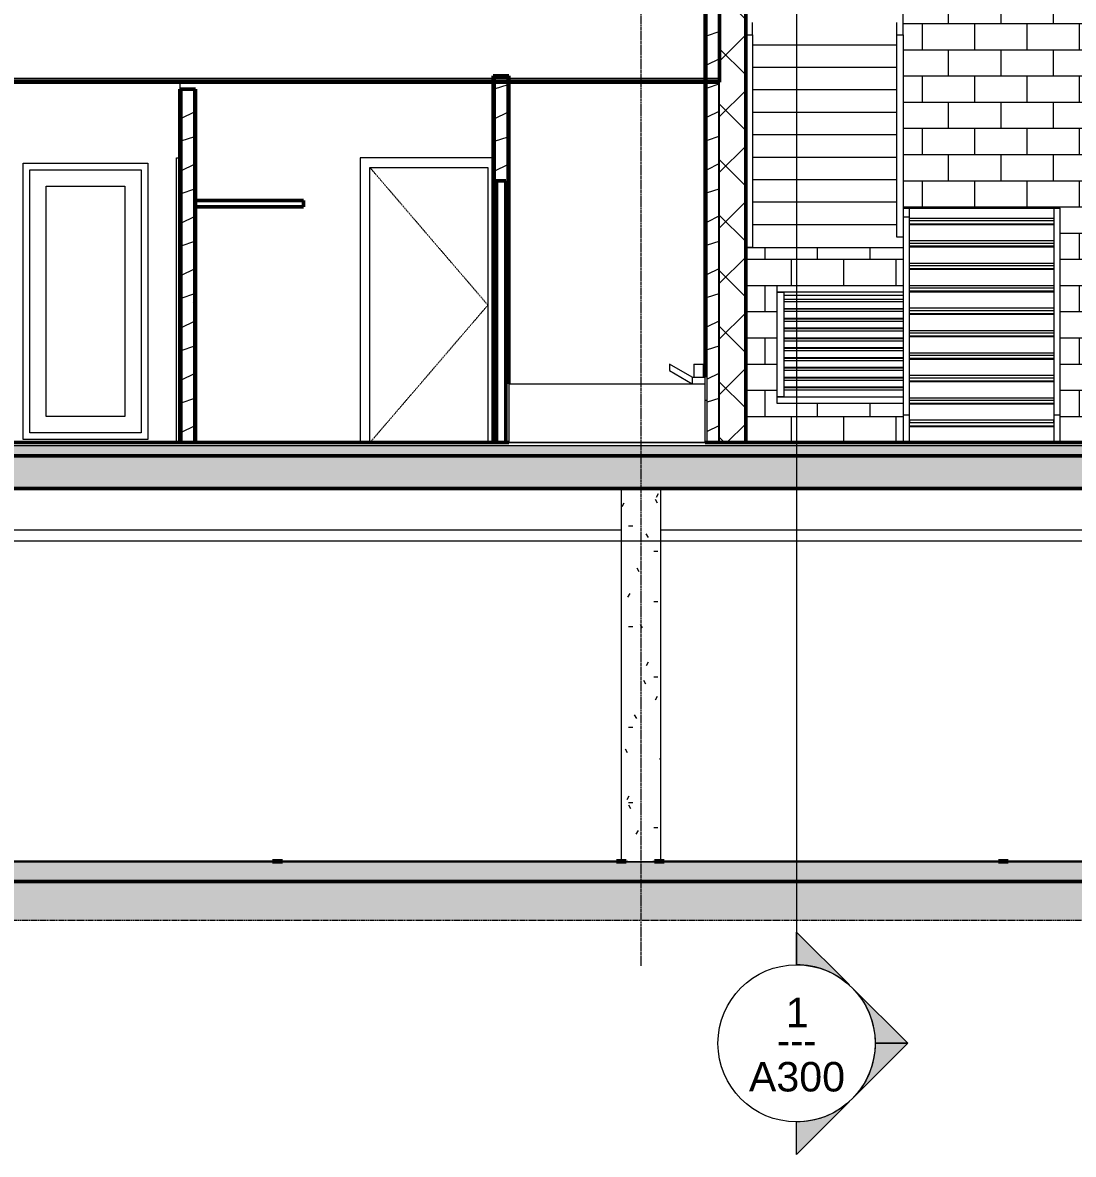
# Model space of a CAD drawing. Header units: inches. Extents: x 9609 to 15463, y -232 to 527.
# Drawn here: x 13470.8 to 13791.6, y -217.4 to 128.3 of the extents above; entities that cross this region are included whole.
import ezdxf

# ---------------------------------------------------------------- set-up
doc = ezdxf.new("R2010")
doc.units = ezdxf.units.IN
doc.header["$MEASUREMENT"] = 0
for name, pattern in [('Aligning Line 1_8_', [0.25, 0.125, -0.125]), ('Dash 1_16_', [0.125, 0.0625, -0.0625]), ('Grid Line 1_2_', [0.875, 0.5, -0.125, 0.125, -0.125])]:
    doc.linetypes.add(name, pattern=pattern)
for name, color, linetype, lineweight in [('0-3', 7, 'Continuous', 13), ('0-6', 90, 'Continuous', 5), ('0-8', 250, 'Continuous', 9), ('A-DOOR-2', 250, 'Dash 1_16_', 9), ('A-DOOR-FRAM-1', 250, 'Continuous', 9), ('A-FLOR', 192, 'Continuous', 13), ('A-FLOR-1', 192, 'Continuous', 50), ('A-FLOR-LEVL-1', 51, 'Grid Line 1_2_', 9), ('A-FLOR-MCUT', 51, 'Continuous', 13), ('A-FLOR-PATT-1', 8, 'Continuous', 9), ('A-GENM-1', 250, 'Continuous', 9), ('A-GENM-2', 10, 'Continuous', 50), ('A-GLAZ', 151, 'Continuous', 13), ('A-GLAZ-CURT', 52, 'Continuous', 9), ('A-GLAZ-CWMG', 51, 'Continuous', 9), ('A-WALL', 113, 'Continuous', 13), ('A-WALL-1', 7, 'Continuous', 13), ('A-WALL-2', 10, 'Continuous', 50), ('A-WALL-PATT-1', 250, 'Continuous', 9), ('A-WALL-PATT-2', 253, 'Continuous', 9), ('A-WALL-PATT-4', 252, 'Continuous', 9), ('A-WALL-PATT-5', 111, 'Continuous', 9), ('C-BLDG-PADS-1', 253, 'Continuous', 9), ('C-BLDG-PADS-2', 7, 'Continuous', 13), ('C-TOPO', 7, 'Continuous', 9), ('C-TOPO-1', 10, 'Continuous', 50), ('C-TOPO-2', 250, 'Continuous', 9), ('G-ANNO-SYMB', 111, 'Aligning Line 1_8_', 9), ('G-ANNO-SYMB-2', 147, 'Aligning Line 1_8_', 9), ('G-ANNO-SYMB-3', 111, 'Continuous', 9), ('P-SANR-FIXT-1', 250, 'Continuous', 9), ('Q-CASE-1', 10, 'Continuous', 50), ('S-COLS', 52, 'Continuous', 9), ('S-GRID-1', 1, 'Grid Line 1_2_', 9), ('S-STRS-1', 250, 'Continuous', 9)]:
    doc.layers.add(name, color=color, linetype=linetype, lineweight=lineweight)
doc.styles.add('Arial', font='arial.ttf', dxfattribs={"height": 9})
doc.styles.add('Century Gothic', font='ufonts.com_century-gothic.ttf', dxfattribs={"height": 9})
pattern_1 = [(0, (3257.106, 59.024), (30.72, 7.68), [1.267, -21.773, 1.267, -21.773, -122.88]), (0, (3257.106, 59.024), (30.72, 7.68), [-46.08, 1.267, -44.813, 1.267, -21.773, -53.76]), (0, (3257.106, 59.024), (30.72, 7.68), [-115.2, 1.267, -14.093, 1.267, -37.133]), (120, (3268.626, 62.864), (-22.011075, 22.7643), [1.267, -21.773, 1.267, -21.773, -122.88]), (120, (3268.626, 62.864), (-22.011075, 22.7643), [-46.08, 1.267, -44.813, 1.267, -21.773, -53.76]), (120, (3268.626, 62.864), (-22.011075, 22.7643), [-115.2, 1.267, -14.093, 1.267, -37.133]), (240, (3272.466, 78.224), (-8.708925, -30.4443), [1.267, -21.773, 1.267, -21.773, -122.88]), (240, (3272.466, 78.224), (-8.708925, -30.4443), [-46.08, 1.267, -44.813, 1.267, -21.773, -53.76]), (240, (3272.466, 78.224), (-8.708925, -30.4443), [-115.2, 1.267, -14.093, 1.267, -37.133])]
pattern_2 = [(216.87, (3263.504, 75.018), (47.980943, 31.987086), [7.997, -71.971]), (206.565, (3273.1, 70.22), (-15.993714, -15.994133), [17.881, -17.881]), (198.435, (3273.1, 62.223), (-31.98674, -15.99388), [10.115, -40.461])]
pattern_3 = [(0, (14416.421, 59.024), (30.72, 7.68), [1.267, -21.773, 1.267, -21.773, -122.88]), (0, (14416.421, 59.024), (30.72, 7.68), [-46.08, 1.267, -44.813, 1.267, -21.773, -53.76]), (0, (14416.421, 59.024), (30.72, 7.68), [-115.2, 1.267, -14.093, 1.267, -37.133]), (120, (14427.941, 62.864), (-22.011075, 22.7643), [1.267, -21.773, 1.267, -21.773, -122.88]), (120, (14427.941, 62.864), (-22.011075, 22.7643), [-46.08, 1.267, -44.813, 1.267, -21.773, -53.76]), (120, (14427.941, 62.864), (-22.011075, 22.7643), [-115.2, 1.267, -14.093, 1.267, -37.133]), (240, (14431.781, 78.224), (-8.708925, -30.4443), [1.267, -21.773, 1.267, -21.773, -122.88]), (240, (14431.781, 78.224), (-8.708925, -30.4443), [-46.08, 1.267, -44.813, 1.267, -21.773, -53.76]), (240, (14431.781, 78.224), (-8.708925, -30.4443), [-115.2, 1.267, -14.093, 1.267, -37.133])]

# ---------------------------------------------------------------- blocks, each defined once
blk = doc.blocks.new('CTR - 2nd Phase_rvt-2-BUILDING SECTION - NORTH_SOUTH - LOOKING WEST')
at = {"layer": 'A-FLOR-LEVL-1'}
for p, q in [((1814.21, 0), (4168.71, 0)), ((1814.21, -30), (4168.71, -30)), ((1814.21, -128), (4168.71, -128))]:
    blk.add_line(p, q, dxfattribs=at)
blk = doc.blocks.new('Single-Flush - 36_ x 84_-1372839-BUILDING SECTION - NORTH_SOUTH - LOOKING WEST')
at = {"layer": 'A-DOOR-FRAM-1'}
for p, q in [((2358.52, 0), (2358.52, 87)), ((2358.52, 87), (2359.52, 87))]:
    blk.add_line(p, q, dxfattribs=at)
blk = doc.blocks.new('Single-Flush - 36_ x 84_-V83-BUILDING SECTION - NORTH_SOUTH - LOOKING WEST')
at = {"layer": 'A-DOOR-2'}
for p in [(2417.57, 84), (2417.57, 0)]:
    blk.add_line(p, (2453.57, 42), dxfattribs=at)
at = {"layer": 'A-DOOR-FRAM-1'}
for p, q in [((2455.2, 87), (2414.57, 87)), ((2414.57, 87), (2414.57, 0)), ((2417.57, 0), (2417.57, 84)), ((2417.57, 84), (2453.57, 84)), ((2453.57, 84), (2453.57, 0)), ((2456.57, 0), (2456.57, 80))]:
    blk.add_line(p, q, dxfattribs=at)
blk = doc.blocks.new('Bath Tub - Maestro - 60_x30_-1352617-BUILDING SECTION - NORTH_SOUTH - LOOKING WEST')
at = {"layer": 'P-SANR-FIXT-1'}
for p, q in [((2509.01, 24), (2509.01, 22)), ((2515.95, 20), (2509.01, 24)), ((2509.01, 22), (2515.95, 18)), ((2516.45, 24), (2516.45, 20)), ((2516.45, 24), (2519.45, 24)), ((2519.45, 20), (2519.45, 24)), ((2459.95, 18), (2519.95, 18)), ((2459.95, 18), (2459.95, 0)), ((2515.95, 20), (2519.95, 20)), ((2515.95, 20), (2515.95, 18)), ((2519.95, 18), (2519.95, 20)), ((2519.95, 0), (2519.95, 18)), ((2519.95, 0), (2459.95, 0))]:
    blk.add_line(p, q, dxfattribs=at)
blk = doc.blocks.new('OD_CW_Closet - OD_CW_Closet-1859657-BUILDING SECTION - NORTH_SOUTH - LOOKING WEST')
at = {"layer": 'Q-CASE-1'}
for p, q in [((2397.27, 74), (2364.27, 74)), ((2364.27, 74), (2364.27, 72)), ((2397.27, 72), (2397.27, 74)), ((2364.27, 72), (2397.27, 72))]:
    blk.add_line(p, q, dxfattribs=at)
blk = doc.blocks.new('CTR - 1st Phase - Unit Layouts_rvt-2-BUILDING SECTION - NORTH_SOUTH - LOOKING WEST')
at = {"layer": 'A-WALL-PATT-1'}
h = blk.add_hatch(dxfattribs=at)
h.set_pattern_fill('FP_41', color=256, style=0, pattern_type=2)
h.set_pattern_definition(pattern_1)
h.paths.add_polyline_path([(2455.82, 0), (2455.82, 112), (2455.2, 112), (2455.2, 0)], flags=0)
h = blk.add_hatch(dxfattribs=at)
h.set_pattern_fill('FP_41', color=256, style=0, pattern_type=2)
h.set_pattern_definition(pattern_1)
h.paths.add_polyline_path([(2459.95, 0), (2459.95, 112), (2459.32, 112), (2459.32, 0)], flags=0)
h = blk.add_hatch(dxfattribs=at)
h.set_pattern_fill('FP_41', color=256, style=0, pattern_type=2)
h.set_pattern_definition(pattern_1)
h.paths.add_polyline_path([(2360.15, 0), (2360.15, 108), (2359.52, 108), (2359.52, 0)], flags=0)
h = blk.add_hatch(dxfattribs=at)
h.set_pattern_fill('FP_41', color=256, style=0, pattern_type=2)
h.set_pattern_definition(pattern_1)
h.paths.add_polyline_path([(2364.27, 0), (2364.27, 108), (2363.65, 108), (2363.65, 0)], flags=0)
at = {"layer": 'A-WALL-PATT-2'}
h = blk.add_hatch(dxfattribs=at)
h.set_pattern_fill('FP_44', color=256, style=0, pattern_type=2)
h.set_pattern_definition(pattern_2)
h.paths.add_polyline_path([(2459.32, 0), (2459.32, 112), (2455.82, 112), (2455.82, 0), (2456.07, 0), (2456.07, 80), (2459.07, 80), (2459.07, 0)], flags=0)
h = blk.add_hatch(dxfattribs=at)
h.set_pattern_fill('FP_44', color=256, style=0, pattern_type=2)
h.set_pattern_definition(pattern_2)
h.paths.add_polyline_path([(2363.65, 0), (2363.65, 108), (2360.15, 108), (2360.15, 0)], flags=0)
at = {"layer": 'A-WALL-1'}
for p, q in [((2455.82, 112), (2455.82, 0)), ((2459.32, 112), (2459.32, 0)), ((2359.52, 110.12), (2359.52, 108)), ((2360.15, 108), (2360.15, 0)), ((2363.65, 108), (2363.65, 0))]:
    blk.add_line(p, q, dxfattribs=at)
at = {"layer": 'A-WALL-2'}
for p, q in [((2459.95, 112), (2455.2, 112)), ((2455.2, 112), (2455.2, 0)), ((2459.95, 18), (2459.95, 112)), ((2359.52, 108), (2359.52, 0)), ((2364.27, 108), (2359.52, 108)), ((2364.27, 0), (2364.27, 108)), ((2456.07, 0), (2456.07, 80)), ((2456.07, 80), (2459.07, 80)), ((2459.07, 80), (2459.07, 0)), ((2359.52, 0), (2364.27, 0)), ((2455.2, 0), (2456.07, 0)), ((2459.07, 0), (2459.95, 0))]:
    blk.add_line(p, q, dxfattribs=at)
at = {"layer": '0-3'}
for name in ['Single-Flush - 36_ x 84_-1372839-BUILDING SECTION - NORTH_SOUTH - LOOKING WEST', 'Single-Flush - 36_ x 84_-V83-BUILDING SECTION - NORTH_SOUTH - LOOKING WEST', 'OD_CW_Closet - OD_CW_Closet-1859657-BUILDING SECTION - NORTH_SOUTH - LOOKING WEST', 'Bath Tub - Maestro - 60_x30_-1352617-BUILDING SECTION - NORTH_SOUTH - LOOKING WEST']:
    blk.add_blockref(name, (0, 0), dxfattribs=at)
blk = doc.blocks.new('CTR  - Topography_rvt-2-BUILDING SECTION - NORTH_SOUTH - LOOKING WEST')
at = {"layer": 'C-BLDG-PADS-1'}
h = blk.add_hatch(dxfattribs=at)
h.set_pattern_fill('FP_42', color=256, style=0, pattern_type=2)
h.set_pattern_definition([(50, (3257.106, 59.024), (27.5427, -2.40992), [2.88, -31.68]), (355, (3257.106, 59.024), (-5.32784, 28.88427), [2.304, -25.344]), (100.451, (3259.402, 58.823), (22.2153, 26.47393), [2.448, -26.924]), (46.184, (3257.106, 66.704), (40.9819, -6.3564), [4.32, -47.52]), (96.636, (3260.522, 66.175), (35.8907, 37.4062), [3.671, -40.386]), (351.184, (3257.106, 66.704), (35.891, 37.4062), [3.456, -38.016]), (21, (3260.946, 64.784), (22.92104, -15.46073), [2.88, -31.68]), (326, (3260.946, 64.784), (9.34353, 27.84574), [2.304, -25.344]), (71.451, (3262.856, 63.496), (32.26477, 12.3844), [2.448, -26.924]), (37.5, (3257.106, 59.024), (0.466855, 12.78271), [1.267, -23.77, 1.267, -24.461, -25.44]), (37.5, (3257.106, 59.024), (0.466855, 12.78271), [-50.765, 1.267, -24.173]), (7.5, (3257.106, 59.024), (10.10159, 15.14509), [1.267, -13.402, 1.267, -23.194, -9.696]), (7.5, (3257.106, 59.024), (10.10159, 15.14509), [-39.13, 1.267, -8.429]), (327.5, (3248.543, 59.024), (20.49916, -0.86578), [1.267, -8.333, 1.267, -28.685, -39.744]), (327.5, (3248.543, 59.024), (20.49916, -0.86578), [-39.552, 1.267, -38.477]), (317.5, (3244.703, 59.024), (22.39478, 3.8443), [1.267, -11.213, 1.267, -18.624, -28.224]), (317.5, (3244.703, 59.024), (22.39478, 3.8443), [-32.371, 1.267, -26.957])])
h.paths.add_polyline_path([(2856.36, -134), (3824.32, -134), (3824.32, -128), (1938.32, -128), (1938.32, -134), (2721.29, -134)], flags=0)
at = {"layer": 'C-TOPO'}
h = blk.add_hatch(dxfattribs=at)
h.set_pattern_fill('FP_43', color=256, style=0, pattern_type=2)
h.set_pattern_definition([(0, (3257.106, 59.024), (24, 24), [24, -24]), (0, (3257.106, 68.024), (24, 24), [24, -24]), (0, (3257.106, 77.024), (24, 24), [24, -24]), (90, (3260.106, 80.024), (-24, 24), [24, -24]), (90, (3269.106, 80.024), (-24, 24), [24, -24]), (90, (3278.106, 80.024), (-24, 24), [24, -24])])
h.paths.add_polyline_path([(3812.32, -145.92), (3812.32, -134.01), (1938.32, -134.01), (1938.32, -145.92), (3801.84, -145.92)], flags=0)
at = {"layer": 'A-FLOR-LEVL-1'}
for p, q in [((1814.21, 0), (4168.71, 0)), ((1814.21, -128), (4168.71, -128))]:
    blk.add_line(p, q, dxfattribs=at)
at = {"layer": 'C-BLDG-PADS-2'}
for p, q in [((3824.32, -128), (1938.32, -128)), ((1938.32, -134), (3824.32, -134))]:
    blk.add_line(p, q, dxfattribs=at)
at = {"layer": 'C-TOPO-1'}
blk.add_line((3581.79, -134.01), (1938.32, -134.01), dxfattribs=at)
at = {"layer": 'C-TOPO-2'}
blk.add_line((3581.79, -134.01), (1938.32, -134.01), dxfattribs=at)
at = {"layer": 'G-ANNO-SYMB-2'}
blk.add_line((1910.88, 0), (4071.98, 0), dxfattribs=at)
blk = doc.blocks.new('Parking_Stall_Multiple - STANDARD-1981804-BUILDING SECTION - NORTH_SOUTH - LOOKING WEST')
at = {"layer": 'A-GENM-1'}
for p, q in [((2180.82, -127.75), (2282.82, -127.75)), ((2285.82, -127.75), (2387.82, -127.75)), ((2390.82, -127.75), (2492.82, -127.75))]:
    blk.add_line(p, q, dxfattribs=at)
at = {"layer": 'A-GENM-2'}
for p, q in [((2180.82, -127.75), (2177.82, -127.75)), ((2177.82, -127.75), (2177.82, -128)), ((2180.82, -128), (2180.82, -127.75)), ((2285.82, -127.75), (2282.82, -127.75)), ((2282.82, -127.75), (2282.82, -128)), ((2285.82, -127.75), (2282.82, -127.75)), ((2282.82, -127.75), (2282.82, -128)), ((2285.82, -128), (2285.82, -127.75)), ((2285.82, -128), (2285.82, -127.75)), ((2390.82, -127.75), (2387.82, -127.75)), ((2387.82, -127.75), (2387.82, -128)), ((2390.82, -127.75), (2387.82, -127.75)), ((2387.82, -127.75), (2387.82, -128)), ((2390.82, -128), (2390.82, -127.75)), ((2390.82, -128), (2390.82, -127.75)), ((2495.82, -127.75), (2492.82, -127.75)), ((2492.82, -127.75), (2492.82, -128)), ((2495.82, -128), (2495.82, -127.75)), ((2177.82, -128), (2180.82, -128)), ((2282.82, -128), (2285.82, -128)), ((2282.82, -128), (2285.82, -128)), ((2387.82, -128), (2390.82, -128)), ((2387.82, -128), (2390.82, -128)), ((2492.82, -128), (2495.82, -128))]:
    blk.add_line(p, q, dxfattribs=at)
blk = doc.blocks.new('CTR - 1st Phase - Common Walls_rvt-2-BUILDING SECTION - NORTH_SOUTH - LOOKING WEST')
at = {"layer": 'A-WALL-PATT-1'}
h = blk.add_hatch(dxfattribs=at)
h.set_pattern_fill('FP_41', color=256, style=0, pattern_type=2)
h.set_pattern_definition(pattern_1)
h.paths.add_polyline_path([(2520.57, 0), (2520.57, 398), (2519.95, 398), (2519.95, 0)], flags=0)
at = {"layer": 'A-WALL-PATT-2'}
h = blk.add_hatch(dxfattribs=at)
h.set_pattern_fill('FP_44', color=256, style=0, pattern_type=2)
h.set_pattern_definition(pattern_2)
h.paths.add_polyline_path([(2524.07, 0), (2524.07, 398), (2520.57, 398), (2520.57, 0)], flags=0)
at = {"layer": 'A-WALL-PATT-4'}
h = blk.add_hatch(dxfattribs=at)
h.set_pattern_fill('FP_50', color=256, style=0, pattern_type=2)
h.set_pattern_definition([(45, (3257.106, 59.024), (-8.48528, 8.48528), []), (135, (3257.106, 59.024), (-8.48528, -8.48528), [])])
h.paths.add_polyline_path([(2532.32, 0), (2532.32, 398), (2524.32, 398), (2524.32, 0)], flags=0)
at = {"layer": 'A-FLOR-LEVL-1'}
for p, q in [((1814.21, 0), (4168.71, 0)), ((1814.21, -30), (4168.71, -30)), ((1814.21, -128), (4168.71, -128))]:
    blk.add_line(p, q, dxfattribs=at)
at = {"layer": 'A-WALL-1'}
for p, q in [((2520.57, 0), (2520.57, 398)), ((2524.07, 0), (2524.07, 398)), ((2524.32, 0), (2524.32, 398))]:
    blk.add_line(p, q, dxfattribs=at)
at = {"layer": 'A-WALL-2'}
for p, q in [((2532.32, 0), (2532.32, 398)), ((2519.95, 136), (2519.95, 20)), ((2519.95, 0), (2532.32, 0))]:
    blk.add_line(p, q, dxfattribs=at)
at = {"layer": 'G-ANNO-SYMB-2'}
blk.add_line((1910.88, 0), (4071.98, 0), dxfattribs=at)
at = {"layer": 'S-STRS-1'}
for p, q in [((2580.32, 124.56), (2580.32, 131.37)), ((2534.32, 124.56), (2534.32, 128.29)), ((2578.32, 128.29), (2578.32, 124.56)), ((2532.32, 124.56), (2534.32, 124.56)), ((2534.32, 124.56), (2534.32, 59.57)), ((2578.32, 124.56), (2580.32, 124.56)), ((2578.32, 124.56), (2578.32, 62.85)), ((2580.32, 124.56), (2580.32, 66.49)), ((2578.32, 121.43), (2534.32, 121.43)), ((2578.32, 114.57), (2534.32, 114.57)), ((2578.32, 107.71), (2534.32, 107.71)), ((2578.32, 100.86), (2534.32, 100.86)), ((2578.32, 94), (2534.32, 94)), ((2578.32, 87.14), (2534.32, 87.14)), ((2578.32, 80.29), (2534.32, 80.29)), ((2578.32, 73.43), (2534.32, 73.43)), ((2580.32, 71.57), (2582.32, 71.57)), ((2582.32, 71.57), (2626.32, 71.57)), ((2582.32, 68.88), (2582.32, 71.57)), ((2626.32, 71.57), (2628.32, 71.57)), ((2628.32, 71.57), (2626.32, 71.57)), ((2626.32, 71.57), (2626.32, 8.42)), ((2628.32, 8.42), (2628.32, 71.57)), ((2578.32, 66.57), (2534.32, 66.57)), ((2582.32, 68.88), (2580.32, 68.88)), ((2580.32, 66.49), (2580.32, 8.42)), ((2582.32, 8.42), (2582.32, 68.88)), ((2582.32, 68.57), (2626.32, 68.57)), ((2582.32, 67.82), (2626.32, 67.82)), ((2582.32, 66.82), (2626.32, 66.82)), ((2626.32, 66.57), (2582.32, 66.57)), ((2626.32, 66.57), (2582.32, 66.57)), ((2578.32, 62.85), (2580.32, 62.85)), ((2532.32, 59.57), (2534.32, 59.57)), ((2534.32, 59.57), (2532.32, 59.57)), ((2534.32, 59.57), (2580.32, 59.57)), ((2582.32, 61.71), (2626.32, 61.71)), ((2582.32, 60.96), (2626.32, 60.96)), ((2626.32, 59.96), (2582.32, 59.96)), ((2626.32, 59.71), (2582.32, 59.71)), ((2626.32, 59.71), (2582.32, 59.71)), ((2582.32, 54.86), (2626.32, 54.86)), ((2582.32, 54.11), (2626.32, 54.11)), ((2626.32, 53.11), (2582.32, 53.11)), ((2626.32, 52.86), (2582.32, 52.86)), ((2626.32, 52.86), (2582.32, 52.86)), ((2582.32, 48), (2626.32, 48)), ((2582.32, 47.25), (2626.32, 47.25)), ((2626.32, 46.25), (2582.32, 46.25)), ((2626.32, 46), (2582.32, 46)), ((2626.32, 46), (2582.32, 46)), ((2582.32, 41.14), (2626.32, 41.14)), ((2582.32, 40.39), (2626.32, 40.39)), ((2626.32, 39.39), (2582.32, 39.39)), ((2626.32, 39.14), (2582.32, 39.14)), ((2626.32, 39.14), (2582.32, 39.14)), ((2582.32, 34.29), (2626.32, 34.29)), ((2582.32, 33.54), (2626.32, 33.54)), ((2626.32, 32.54), (2582.32, 32.54)), ((2626.32, 32.29), (2582.32, 32.29)), ((2626.32, 32.29), (2582.32, 32.29)), ((2582.32, 27.43), (2626.32, 27.43)), ((2582.32, 26.68), (2626.32, 26.68)), ((2626.32, 25.68), (2582.32, 25.68)), ((2626.32, 25.43), (2582.32, 25.43)), ((2626.32, 25.43), (2582.32, 25.43)), ((2582.32, 20.57), (2626.32, 20.57)), ((2582.32, 19.82), (2626.32, 19.82)), ((2626.32, 18.82), (2582.32, 18.82)), ((2626.32, 18.57), (2582.32, 18.57)), ((2626.32, 18.57), (2582.32, 18.57)), ((2582.32, 13.71), (2626.32, 13.71)), ((2582.32, 12.96), (2626.32, 12.96)), ((2626.32, 11.96), (2582.32, 11.96)), ((2626.32, 11.71), (2582.32, 11.71)), ((2626.32, 11.71), (2582.32, 11.71)), ((2582.32, 8.42), (2580.32, 8.42)), ((2580.32, 8.42), (2580.32, 0)), ((2582.32, 0), (2582.32, 8.42)), ((2628.32, 8.42), (2626.32, 8.42)), ((2626.32, 8.42), (2626.32, 0)), ((2628.32, 0), (2628.32, 8.42)), ((2626.32, 6.86), (2582.32, 6.86)), ((2582.32, 6.86), (2582.32, 6.11)), ((2582.32, 6.11), (2626.32, 6.11)), ((2582.32, 5.11), (2626.32, 5.11)), ((2626.32, 4.86), (2582.32, 4.86)), ((2626.32, 4.86), (2582.32, 4.86)), ((2626.32, 6.11), (2626.32, 6.86))]:
    blk.add_line(p, q, dxfattribs=at)
at = {"layer": '0-8'}
for p in [(0, 0), (326.6, 0)]:
    blk.add_blockref('Parking_Stall_Multiple - STANDARD-1981804-BUILDING SECTION - NORTH_SOUTH - LOOKING WEST', p, dxfattribs=at)
blk = doc.blocks.new('Concrete-Rectangular-Column - ONE-V132-BUILDING SECTION - NORTH_SOUTH - LOOKING WEST')
at = {"layer": 'S-COLS'}
h = blk.add_hatch(dxfattribs=at)
h.set_pattern_fill('FP_41', color=256, style=0, pattern_type=2)
h.set_pattern_definition(pattern_1)
h.paths.add_polyline_path([(2495.82, -128), (2504.42, -128), (2504.42, -127.75), (2506.32, -127.75), (2506.32, -14), (2494.32, -14), (2494.32, -127.75), (2495.82, -127.75)], flags=0)
for p, q in [((2494.32, -127.75), (2494.32, -14)), ((2506.32, -14), (2506.32, -127.75))]:
    blk.add_line(p, q, dxfattribs=at)
blk = doc.blocks.new('_THE_ WINDOW _ DOOR - Door - 1st Floor-V157-BUILDING SECTION - NORTH_SOUTH - LOOKING WEST')
at = {"layer": 'A-GLAZ'}
for p, q in [((2313.71, 3), (2313.71, 83.37)), ((2313.71, 83.37), (2347.74, 83.37)), ((2347.74, 83.37), (2347.74, 3)), ((2318.71, 78.37), (2342.74, 78.37)), ((2318.71, 8), (2318.71, 78.37)), ((2342.74, 78.37), (2342.74, 8)), ((2342.74, 8), (2318.71, 8)), ((2347.74, 3), (2313.71, 3))]:
    blk.add_line(p, q, dxfattribs=at)
blk = doc.blocks.new('Rectangular Mullion - louver-2010907-BUILDING SECTION - NORTH_SOUTH - LOOKING WEST')
at = {"layer": 'A-GLAZ-CWMG'}
for p, q in [((2580.32, 16.73), (2543.92, 16.73)), ((2580.32, 16.02), (2543.92, 16.02))]:
    blk.add_line(p, q, dxfattribs=at)
blk = doc.blocks.new('Rectangular Mullion - louver-V167-BUILDING SECTION - NORTH_SOUTH - LOOKING WEST')
at = {"layer": 'A-GLAZ-CWMG'}
for p, q in [((2580.32, 19.73), (2543.92, 19.73)), ((2580.32, 19.02), (2543.92, 19.02)), ((2580.32, 16.92), (2543.92, 16.92))]:
    blk.add_line(p, q, dxfattribs=at)
blk = doc.blocks.new('Rectangular Mullion - louver-2010908-BUILDING SECTION - NORTH_SOUTH - LOOKING WEST')
at = {"layer": 'A-GLAZ-CWMG'}
for p, q in [((2580.32, 34.73), (2543.92, 34.73)), ((2580.32, 34.02), (2543.92, 34.02)), ((2580.32, 31.92), (2543.92, 31.92))]:
    blk.add_line(p, q, dxfattribs=at)
blk = doc.blocks.new('Rectangular Mullion - Louver Frame-2010909-BUILDING SECTION - NORTH_SOUTH - LOOKING WEST')
at = {"layer": 'A-GLAZ-CWMG'}
blk.add_line((2541.92, 14), (2580.32, 14), dxfattribs=at)
blk = doc.blocks.new('Empty Panel - Empty Panel-2010913-BUILDING SECTION - NORTH_SOUTH - LOOKING WEST')
at = {"layer": 'A-GLAZ-CURT'}
blk.add_line((2543.92, 45), (2580.32, 45), dxfattribs=at)
blk = doc.blocks.new('Rectangular Mullion - Louver Frame-2010910-BUILDING SECTION - NORTH_SOUTH - LOOKING WEST')
at = {"layer": 'A-GLAZ-CWMG'}
blk.add_line((2580.32, 46), (2541.92, 46), dxfattribs=at)
blk = doc.blocks.new('Rectangular Mullion - Louver Frame-2010914-BUILDING SECTION - NORTH_SOUTH - LOOKING WEST')
at = {"layer": 'A-GLAZ-CWMG'}
blk.add_line((2543.92, 18), (2543.92, 15), dxfattribs=at)
blk = doc.blocks.new('Rectangular Mullion - Louver Frame-2010915-BUILDING SECTION - NORTH_SOUTH - LOOKING WEST')
at = {"layer": 'A-GLAZ-CWMG'}
for p, q in [((2541.92, 46), (2543.92, 46)), ((2543.92, 46), (2543.92, 45))]:
    blk.add_line(p, q, dxfattribs=at)
blk = doc.blocks.new('Rectangular Mullion - Louver Frame-2010918-BUILDING SECTION - NORTH_SOUTH - LOOKING WEST')
at = {"layer": 'A-GLAZ-CWMG'}
for p, q in [((2543.92, 14), (2541.92, 14)), ((2543.92, 15), (2543.92, 14))]:
    blk.add_line(p, q, dxfattribs=at)
blk = doc.blocks.new('Section - Section Head - Filled-22785-BUILDING SECTION - NORTH_SOUTH - LOOKING WEST')
at = {"layer": 'G-ANNO-SYMB-3'}
h = blk.add_hatch(color=256, dxfattribs=at)
edge = h.paths.add_edge_path(flags=0)
edge.add_arc((2547.82, 477.51), 24.03, 47.9216, 90)
edge.add_line((2547.82, 501.54), (2547.82, 511.45))
edge.add_line((2547.82, 511.45), (2563.93, 495.35))
h = blk.add_hatch(color=256, dxfattribs=at)
edge = h.paths.add_edge_path(flags=0)
edge.add_line((2564.79, 494.48), (2581.76, 477.51))
edge.add_line((2581.76, 477.51), (2571.82, 477.51))
edge.add_arc((2547.82, 477.51), 24, 0, 45)
h = blk.add_hatch(color=256, dxfattribs=at)
edge = h.paths.add_edge_path(flags=0)
edge.add_arc((2547.82, 477.51), 24, 315, 360)
edge.add_line((2571.82, 477.51), (2581.76, 477.51))
edge.add_line((2581.76, 477.51), (2564.79, 460.54))
h = blk.add_hatch(color=256, dxfattribs=at)
edge = h.paths.add_edge_path(flags=0)
edge.add_line((2563.93, 459.67), (2547.82, 443.57))
edge.add_line((2547.82, 443.57), (2547.82, 453.48))
edge.add_arc((2547.82, 477.51), 24.03, 270, 312.0784)
for p, q in [((2563.93, 495.35), (2547.82, 511.45)), ((2547.82, 511.45), (2547.82, 501.54)), ((2581.76, 477.51), (2564.79, 494.48)), ((2564.79, 460.54), (2581.76, 477.51)), ((2571.82, 477.51), (2581.76, 477.51)), ((2581.76, 477.51), (2571.82, 477.51)), ((2547.82, 443.57), (2563.93, 459.67)), ((2547.82, 453.48), (2547.82, 443.57))]:
    blk.add_line(p, q, dxfattribs=at)
for centre, radius, start, end in [((2547.82, 477.54), 24, 90, 270), ((2547.82, 477.54), 24, 270, 90), ((2547.82, 477.51), 24.03, 47.9216, 90), ((2547.82, 477.51), 24, 0, 45), ((2547.82, 477.51), 24, 315, 360), ((2547.82, 477.51), 24.03, 270, 312.0784)]:
    blk.add_arc(centre, radius, start, end, dxfattribs=at)

msp = doc.modelspace()

# ---------------------------------------------------------------- hatches: boundary and pattern name
at = {"layer": 'A-FLOR-PATT-1'}
h = msp.add_hatch(dxfattribs=at)
h.set_pattern_fill('FP_41', color=256, style=0, pattern_type=2)
h.set_pattern_definition(pattern_3)
h.paths.add_polyline_path([(15011.789, 110.125), (15011.789, 110.75), (13795.639, 110.75), (13795.639, 110.125), (15011.164, 110.125)], flags=0)
h.paths.add_polyline_path([(13239.0287, 110.125), (13257.889, 110.125), (13257.889, 110.75), (13229.989, 110.75), (13229.989, 110.125)], flags=0)
h.paths.add_polyline_path([(13265.139, 110.125), (13683.639, 110.125), (13683.639, 110.75), (13265.139, 110.75)], flags=0)
h = msp.add_hatch(dxfattribs=at)
h.set_pattern_fill('FP_41', color=256, style=0, pattern_type=2)
h.set_pattern_definition(pattern_3)
h.paths.add_polyline_path([(14116.9772, -4), (14982.139, -4), (14982.139, -1), (13265.139, -1), (13265.139, -4), (14083.2099, -4)], flags=0)
h = msp.add_hatch(dxfattribs=at)
h.set_pattern_fill('FP_42', color=256, style=0, pattern_type=2)
h.set_pattern_definition([(50, (14416.421, 59.024), (27.5427, -2.4099), [2.88, -31.68]), (355, (14416.42, 59.024), (-5.32784, 28.8843), [2.304, -25.344]), (100.451, (14418.717, 58.823), (22.2153, 26.4739), [2.448, -26.924]), (46.184, (14416.42, 66.704), (40.9819, -6.3564), [4.32, -47.52]), (96.636, (14419.837, 66.175), (35.8907, 37.4062), [3.671, -40.386]), (351.184, (14416.42, 66.704), (35.891, 37.4062), [3.456, -38.016]), (21, (14420.261, 64.784), (22.92104, -15.46073), [2.88, -31.68]), (326, (14420.26, 64.784), (9.3435, 27.84574), [2.304, -25.344]), (71.451, (14422.17, 63.496), (32.26477, 12.3844), [2.448, -26.924]), (37.5, (14416.421, 59.024), (0.466855, 12.78271), [1.267, -23.77, 1.267, -24.461, -25.44]), (37.5, (14416.421, 59.024), (0.466855, 12.78271), [-50.765, 1.267, -24.173]), (7.5, (14416.421, 59.024), (10.10159, 15.14509), [1.267, -13.402, 1.267, -23.194, -9.696]), (7.5, (14416.421, 59.024), (10.10159, 15.14509), [-39.13, 1.267, -8.429]), (327.5, (14407.858, 59.024), (20.49916, -0.86578), [1.267, -8.333, 1.267, -28.685, -39.744]), (327.5, (14407.858, 59.024), (20.49916, -0.86578), [-39.552, 1.267, -38.477]), (317.5, (14404.018, 59.024), (22.39478, 3.8443), [1.267, -11.213, 1.267, -18.624, -28.224]), (317.5, (14404.018, 59.024), (22.39478, 3.8443), [-32.371, 1.267, -26.957])])
h.paths.add_polyline_path([(13259.639, -14), (15045.239, -14), (15045.239, -4), (13259.639, -4), (13259.639, -9.2343)], flags=0)
at = {"layer": 'A-WALL-PATT-5'}
h = msp.add_hatch(dxfattribs=at)
h.set_pattern_fill('FP_61', color=256, style=0, pattern_type=2)
h.set_pattern_definition([(0, (13801.551, 0), (0, 8), []), (90, (13801.551, 0), (-8, 8), [8, -8])])
h.paths.add_polyline_path([(13691.639, 0), (13739.639, 0), (13739.639, 12), (13701.239, 12), (13701.239, 48), (13739.639, 48), (13739.639, 59.5714), (13691.639, 59.5714), (13691.639, 1.2803)], flags=0)
h.paths.add_polyline_path([(13787.639, 0), (13801.5515, 0), (13801.5515, 109.75), (13797.239, 109.75), (13797.239, 110.125), (13795.639, 110.125), (13795.639, 136), (13787.639, 136), (13787.639, 131.375), (13739.639, 131.375), (13739.639, 71.5714), (13787.639, 71.5714), (13787.639, 1.2803)], flags=0)
h.paths.add_polyline_path([(13711.7702, 137.375), (13737.639, 137.375), (13737.639, 138.7012), (13739.639, 138.7012), (13739.639, 197), (13691.639, 197), (13691.639, 138.7012), (13693.639, 138.7012), (13693.639, 137.375), (13694.1164, 137.375)], flags=0)
h.paths.add_polyline_path([(13741.639, 209), (13787.639, 209), (13787.639, 263.375), (13739.639, 263.375), (13739.639, 209)], flags=0)
h.paths.add_polyline_path([(13787.639, 269.375), (13787.639, 374.6867), (13691.639, 374.6867), (13691.639, 270.465), (13693.639, 270.465), (13693.639, 269.375), (13737.639, 269.375), (13737.639, 270.465), (13739.639, 270.465), (13739.639, 269.375), (13751.8257, 269.375)], flags=0)

# ---------------------------------------------------------------- linework, layer by layer
at = {"layer": 'A-FLOR'}
for p, q in [((13653.639, -26.75), (13338.639, -26.75)), ((13980.639, -26.75), (13665.639, -26.75))]:
    msp.add_line(p, q, dxfattribs=at)
at = {"layer": 'A-FLOR-1'}
for p, q in [((13683.639, 110.125), (13683.639, 137.375)), ((13265.764, 110.125), (13683.639, 110.125)), ((13619.264, 0), (13373.0263, 0)), ((13941.7501, 0), (13679.264, 0)), ((15045.239, -4), (13259.639, -4)), ((13259.639, -14), (15045.239, -14))]:
    msp.add_line(p, q, dxfattribs=at)
at = {"layer": 'A-FLOR-LEVL-1'}
for p, q in [((12974.2716, 0), (15327.2797, 0)), ((12974.2716, -30), (15327.2797, -30)), ((12974.2716, -128), (15327.2797, -128))]:
    msp.add_line(p, q, dxfattribs=at)
at = {"layer": 'A-FLOR-MCUT'}
for p, q in [((13683.639, 111.25), (13229.989, 111.25)), ((13683.639, 110.75), (13265.139, 110.75)), ((14982.139, -1), (13265.139, -1))]:
    msp.add_line(p, q, dxfattribs=at)
at = {"layer": 'A-WALL'}
for p, q in [((13471.0265, 1), (13471.0265, 85.375)), ((13471.0265, 85.375), (13509.0515, 85.375)), ((13509.0515, 85.375), (13509.0515, 1)), ((13701.239, 12), (13701.239, 48)), ((13701.239, 48), (13739.639, 48)), ((13739.639, 12), (13701.239, 12)), ((13509.0515, 1), (13471.0265, 1))]:
    msp.add_line(p, q, dxfattribs=at)
at = {"layer": 'G-ANNO-SYMB'}
for p, q in [((13070.1924, 0), (15231.2964, 0)), ((13070.1924, -145.8387), (15231.2964, -145.8387))]:
    msp.add_line(p, q, dxfattribs=at)
at = {"layer": 'G-ANNO-SYMB-3'}
msp.add_line((13707.1364, 453.5088), (13707.1364, -159.4452), dxfattribs=at)
at = {"layer": 'S-GRID-1'}
msp.add_line((13659.639, -159.8356), (13659.639, 470.5), dxfattribs=at)

# ---------------------------------------------------------------- block references
at = {"layer": '0-6'}
for name in ['CTR - 2nd Phase_rvt-2-BUILDING SECTION - NORTH_SOUTH - LOOKING WEST', 'CTR - 1st Phase - Common Walls_rvt-2-BUILDING SECTION - NORTH_SOUTH - LOOKING WEST', 'CTR  - Topography_rvt-2-BUILDING SECTION - NORTH_SOUTH - LOOKING WEST', 'CTR - 1st Phase - Unit Layouts_rvt-2-BUILDING SECTION - NORTH_SOUTH - LOOKING WEST']:
    msp.add_blockref(name, (11159.3152, 0), dxfattribs=at)
at = {"layer": 'A-GLAZ'}
msp.add_blockref('_THE_ WINDOW _ DOOR - Door - 1st Floor-V157-BUILDING SECTION - NORTH_SOUTH - LOOKING WEST', (11159.3152, 0), dxfattribs=at)
at = {"layer": 'A-GLAZ-CURT'}
msp.add_blockref('Empty Panel - Empty Panel-2010913-BUILDING SECTION - NORTH_SOUTH - LOOKING WEST', (11159.3152, 0), dxfattribs=at)
at = {"layer": 'A-GLAZ-CWMG'}
for name, p in [('Rectangular Mullion - Louver Frame-2010910-BUILDING SECTION - NORTH_SOUTH - LOOKING WEST', (11159.3152, 0)), ('Rectangular Mullion - Louver Frame-2010915-BUILDING SECTION - NORTH_SOUTH - LOOKING WEST', (11159.3152, 0)), ('Rectangular Mullion - Louver Frame-2010914-BUILDING SECTION - NORTH_SOUTH - LOOKING WEST', (11159.3152, 27)), ('Rectangular Mullion - louver-2010908-BUILDING SECTION - NORTH_SOUTH - LOOKING WEST', (11159.3152, 9)), ('Rectangular Mullion - Louver Frame-2010914-BUILDING SECTION - NORTH_SOUTH - LOOKING WEST', (11159.3152, 24)), ('Rectangular Mullion - louver-2010908-BUILDING SECTION - NORTH_SOUTH - LOOKING WEST', (11159.3152, 6)), ('Rectangular Mullion - Louver Frame-2010914-BUILDING SECTION - NORTH_SOUTH - LOOKING WEST', (11159.3152, 21)), ('Rectangular Mullion - louver-2010908-BUILDING SECTION - NORTH_SOUTH - LOOKING WEST', (11159.3152, 3)), ('Rectangular Mullion - Louver Frame-2010914-BUILDING SECTION - NORTH_SOUTH - LOOKING WEST', (11159.3152, 18)), ('Rectangular Mullion - louver-2010908-BUILDING SECTION - NORTH_SOUTH - LOOKING WEST', (11159.3152, 0)), ('Rectangular Mullion - Louver Frame-2010914-BUILDING SECTION - NORTH_SOUTH - LOOKING WEST', (11159.3152, 15)), ('Rectangular Mullion - louver-V167-BUILDING SECTION - NORTH_SOUTH - LOOKING WEST', (11159.3152, 12)), ('Rectangular Mullion - Louver Frame-2010914-BUILDING SECTION - NORTH_SOUTH - LOOKING WEST', (11159.3152, 12)), ('Rectangular Mullion - louver-V167-BUILDING SECTION - NORTH_SOUTH - LOOKING WEST', (11159.3152, 9)), ('Rectangular Mullion - Louver Frame-2010914-BUILDING SECTION - NORTH_SOUTH - LOOKING WEST', (11159.3152, 9)), ('Rectangular Mullion - louver-V167-BUILDING SECTION - NORTH_SOUTH - LOOKING WEST', (11159.3152, 6)), ('Rectangular Mullion - Louver Frame-2010914-BUILDING SECTION - NORTH_SOUTH - LOOKING WEST', (11159.3152, 6)), ('Rectangular Mullion - louver-V167-BUILDING SECTION - NORTH_SOUTH - LOOKING WEST', (11159.3152, 3)), ('Rectangular Mullion - Louver Frame-2010914-BUILDING SECTION - NORTH_SOUTH - LOOKING WEST', (11159.3152, 3)), ('Rectangular Mullion - louver-V167-BUILDING SECTION - NORTH_SOUTH - LOOKING WEST', (11159.3152, 0)), ('Rectangular Mullion - Louver Frame-2010914-BUILDING SECTION - NORTH_SOUTH - LOOKING WEST', (11159.3152, 0)), ('Rectangular Mullion - Louver Frame-2010918-BUILDING SECTION - NORTH_SOUTH - LOOKING WEST', (11159.3152, 0)), ('Rectangular Mullion - Louver Frame-2010909-BUILDING SECTION - NORTH_SOUTH - LOOKING WEST', (11159.3152, 0)), ('Rectangular Mullion - louver-2010907-BUILDING SECTION - NORTH_SOUTH - LOOKING WEST', (11159.3152, 0))]:
    msp.add_blockref(name, p, dxfattribs=at)
at = {"layer": 'G-ANNO-SYMB-3', "extrusion": (0, 0, -1), "rotation": 180}
msp.add_blockref('Section - Section Head - Filled-22785-BUILDING SECTION - NORTH_SOUTH - LOOKING WEST', (-11159.3152, 294.0635), dxfattribs=at)
at = {"layer": 'S-COLS'}
msp.add_blockref('Concrete-Rectangular-Column - ONE-V132-BUILDING SECTION - NORTH_SOUTH - LOOKING WEST', (11159.3152, 0), dxfattribs=at)

# ---------------------------------------------------------------- texts
at = {"layer": 'G-ANNO-SYMB-3', "char_height": 9, "attachment_point": 1}
for s, insert, width, style in [('1', (13703.8154, -169.5366), 8.484, 'Arial'), ('---', (13701.1641, -178.0433), 15.453, 'Century Gothic'), ('A300', (13692.5713, -189.1729), 35.754, 'Arial')]:
    msp.add_mtext(s, dxfattribs=dict(at, insert=insert, width=width, style=style))

doc.saveas('drawing.dxf')
